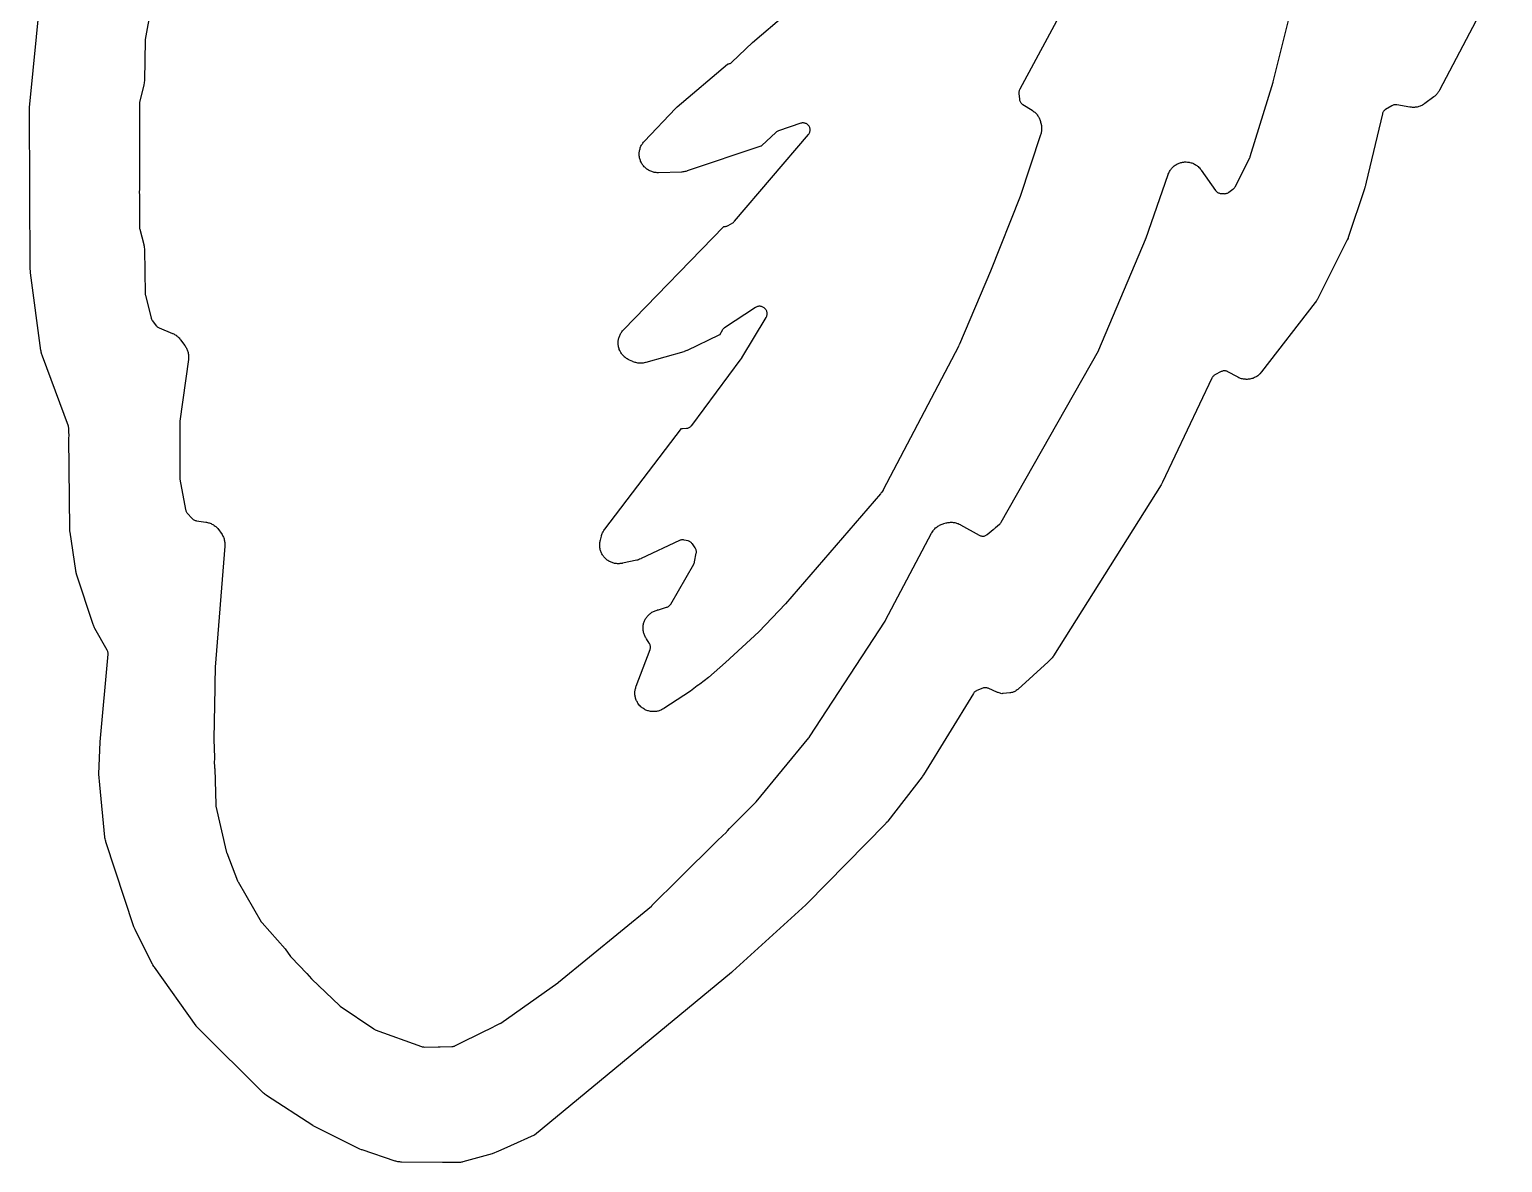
# Model space of a CAD drawing. Header units: millimetres. Extents: x 0 to 194, y 0 to 298.
# Drawn here: x 5.9 to 68.2, y 1.5 to 49.4 of the extents above; entities that cross this region are included whole.
import ezdxf

# ---------------------------------------------------------------- set-up
doc = ezdxf.new("R2010")
doc.units = ezdxf.units.MM
doc.layers.add('CUT', color=7, linetype='CONTINUOUS')

msp = doc.modelspace()

# ---------------------------------------------------------------- linework, layer by layer
at = {"layer": 'CUT'}
for points in [[(51.546, 53.8639), (47.7756, 46.8624), (47.7628, 46.8354), (47.7527, 46.8073), (47.7455, 46.7784), (47.7411, 46.7488), (47.7398, 46.719), (47.7414, 46.6892), (47.7674, 46.4383), (47.7721, 46.4082), (47.7798, 46.3787), (47.7905, 46.3501), (47.804, 46.3228), (47.8202, 46.297), (47.839, 46.2729), (47.8601, 46.2509), (47.8833, 46.2312), (47.9084, 46.2139), (48.2957, 45.9753), (48.3141, 45.9633), (48.3503, 45.9385), (48.3852, 45.9119), (48.4104, 45.8908), (48.4426, 45.8609), (48.4656, 45.8374), (48.4948, 45.8046), (48.5154, 45.7789), (48.5412, 45.7434), (48.5592, 45.7159), (48.5814, 45.678), (48.5966, 45.6489), (48.6151, 45.609), (48.6274, 45.5785), (48.6418, 45.537), (48.6542, 45.4949), (48.6599, 45.4737), (48.6795, 45.3926), (48.684, 45.3722), (48.6919, 45.3313), (48.6979, 45.29), (48.701, 45.2588), (48.7032, 45.2172), (48.7033, 45.1859), (48.7016, 45.1442), (48.6989, 45.113), (48.6934, 45.0717), (48.6878, 45.0409), (48.6784, 45.0002), (48.6671, 44.96), (48.661, 44.9401), (47.7957, 42.3226), (46.5457, 39.1626), (45.2217, 36.0712), (45.2145, 36.0553), (45.2025, 36.03), (45.1785, 35.9822), (42.0041, 29.9198), (41.9915, 29.8973), (41.9651, 29.8532), (41.9362, 29.8106), (41.9049, 29.7698), (41.8886, 29.7498), (37.8683, 25.0852), (36.7391, 23.9128), (35.3201, 22.6066), (34.6067, 21.973), (34.2405, 21.6957), (34.2034, 21.6676), (34.1336, 21.6147), (33.8472, 21.3978), (32.7191, 20.6626), (32.7006, 20.6512), (32.6632, 20.6293), (32.6247, 20.6092), (32.5952, 20.5956), (32.555, 20.5793), (32.5243, 20.5686), (32.4827, 20.5562), (32.4511, 20.5485), (32.4085, 20.5402), (32.3763, 20.5356), (32.3331, 20.5315), (32.3006, 20.5299), (32.2572, 20.53), (32.2248, 20.5316), (32.1816, 20.5359), (32.1494, 20.5406), (32.1068, 20.549), (32.0753, 20.5568), (32.0337, 20.5692), (32.003, 20.58), (31.9629, 20.5964), (31.9334, 20.6102), (31.895, 20.6303), (31.8669, 20.6468), (31.8307, 20.6706), (31.8044, 20.6897), (31.7705, 20.7169), (31.7462, 20.7385), (31.7151, 20.7688), (31.693, 20.7926), (31.665, 20.8258), (31.6453, 20.8516), (31.6206, 20.8873), (31.6034, 20.9149), (31.5823, 20.9528), (31.5679, 20.982), (31.5505, 21.0218), (31.539, 21.0521), (31.5255, 21.0934), (31.517, 21.1248), (31.5076, 21.1671), (31.502, 21.1992), (31.4968, 21.2423), (31.4944, 21.2747), (31.4933, 21.3181), (31.494, 21.3506), (31.4971, 21.3939), (31.501, 21.4261), (31.5082, 21.4689), (31.5151, 21.5007), (31.5265, 21.5426), (31.5398, 21.5839), (31.547, 21.6044), (32.1331, 23.1593), (32.1419, 23.1864), (32.148, 23.2141), (32.1515, 23.2424), (32.1523, 23.2709), (32.1504, 23.2993), (32.1458, 23.3273), (32.1386, 23.3549), (32.1288, 23.3816), (32.1165, 23.4073), (32.1019, 23.4317), (31.9781, 23.6171), (31.9665, 23.6353), (31.9443, 23.6723), (31.9239, 23.7103), (31.91, 23.7395), (31.8933, 23.7793), (31.8823, 23.8097), (31.8695, 23.8509), (31.8614, 23.8822), (31.8526, 23.9244), (31.8476, 23.9564), (31.8429, 23.9993), (31.8409, 24.0315), (31.8403, 24.0747), (31.8415, 24.107), (31.8451, 24.15), (31.8493, 24.1821), (31.857, 24.2245), (31.8642, 24.256), (31.8759, 24.2976), (31.8862, 24.3282), (31.9018, 24.3684), (31.915, 24.398), (31.9344, 24.4365), (31.9503, 24.4647), (31.9733, 24.5012), (31.9919, 24.5277), (32.0183, 24.5618), (32.0393, 24.5864), (32.0689, 24.6178), (32.0921, 24.6403), (32.1246, 24.6687), (32.1498, 24.6889), (32.1849, 24.7141), (32.212, 24.7317), (32.2492, 24.7535), (32.2779, 24.7684), (32.3171, 24.7865), (32.3471, 24.7986), (32.3878, 24.8128), (32.4292, 24.8251), (32.45, 24.8308), (32.4841, 24.8391), (32.4984, 24.843), (32.8353, 24.9434), (32.8621, 24.9528), (32.8879, 24.9647), (32.9125, 24.979), (32.9356, 24.9955), (32.9571, 25.0142), (32.9766, 25.0348), (32.9942, 25.0572), (33.0095, 25.0812), (33.9856, 26.7757), (34.0007, 26.8056), (34.0123, 26.837), (34.0204, 26.8695), (34.0894, 27.2334), (34.0935, 27.2627), (34.0947, 27.2923), (34.0929, 27.3218), (34.0883, 27.3511), (34.0808, 27.3797), (34.0705, 27.4074), (34.0575, 27.434), (34.0419, 27.4592), (33.9257, 27.6284), (33.9088, 27.6507), (33.8899, 27.6713), (33.8691, 27.6901), (33.8467, 27.7069), (33.8228, 27.7215), (33.7976, 27.7338), (33.7714, 27.7437), (33.7444, 27.7511), (33.5761, 27.7891), (33.5481, 27.794), (33.5198, 27.7963), (33.4914, 27.7959), (33.4632, 27.7928), (33.4354, 27.787), (33.4082, 27.7786), (33.382, 27.7677), (31.7645, 27.0041), (31.7411, 26.9939), (31.6938, 26.9748), (31.6455, 26.9583), (31.5963, 26.9447), (31.5715, 26.9386), (30.9695, 26.8077), (30.9479, 26.8036), (30.9047, 26.7963), (30.8611, 26.7913), (30.8283, 26.789), (30.7844, 26.7882), (30.7516, 26.7892), (30.7079, 26.7926), (30.6753, 26.7968), (30.6321, 26.8045), (30.6, 26.8118), (30.5578, 26.8237), (30.5266, 26.8341), (30.4858, 26.85), (30.4557, 26.8634), (30.4166, 26.8832), (30.3881, 26.8995), (30.351, 26.923), (30.3242, 26.942), (30.2896, 26.969), (30.2648, 26.9905), (30.233, 27.0207), (30.2104, 27.0446), (30.1817, 27.0778), (30.1615, 27.1037), (30.1362, 27.1395), (30.1186, 27.1673), (30.0969, 27.2054), (30.0821, 27.2347), (30.0642, 27.2748), (30.0523, 27.3054), (30.0385, 27.347), (30.0296, 27.3787), (30.0198, 27.4215), (30.0141, 27.4538), (30.0086, 27.4973), (30.006, 27.5301), (30.0047, 27.5739), (30.0054, 27.6068), (30.0084, 27.6506), (30.0122, 27.6832), (30.0195, 27.7265), (30.0288, 27.7693), (30.034, 27.7906), (30.0794, 27.9587), (30.0855, 27.9795), (30.0989, 28.0209), (30.1142, 28.0616), (30.1271, 28.0915), (30.1463, 28.1305), (30.1621, 28.159), (30.185, 28.196), (30.2096, 28.2319), (30.2223, 28.2495), (33.464, 32.5112), (33.4841, 32.5093), (33.5141, 32.5094), (33.6725, 32.5179), (33.7016, 32.5208), (33.7303, 32.5267), (33.7583, 32.5352), (33.7853, 32.5465), (33.8111, 32.5603), (33.8355, 32.5766), (33.8581, 32.5952), (33.8788, 32.6159), (33.8974, 32.6386), (35.9942, 35.4616), (36.0027, 35.4737), (36.0139, 35.4905), (36.0218, 35.5029), (37.0469, 37.2106), (37.061, 37.2368), (37.0723, 37.2643), (37.0809, 37.2928), (37.0866, 37.322), (37.0894, 37.3516), (37.0893, 37.3814), (37.0862, 37.4109), (37.0802, 37.4401), (37.0713, 37.4685), (37.0597, 37.4958), (37.0454, 37.5219), (37.0286, 37.5465), (37.0095, 37.5693), (36.9882, 37.59), (36.9649, 37.6086), (36.9399, 37.6247), (36.9093, 37.6424), (36.8825, 37.6562), (36.8544, 37.6672), (36.8254, 37.6753), (36.7957, 37.6805), (36.7656, 37.6827), (36.7355, 37.6818), (36.7056, 37.6779), (36.6762, 37.6711), (36.6477, 37.6613), (36.6203, 37.6487), (36.5943, 37.6334), (35.2873, 36.7745), (35.2654, 36.7587), (35.245, 36.7409), (35.2263, 36.7214), (35.2095, 36.7003), (35.1946, 36.6778), (35.0674, 36.4651), (35.0666, 36.4648), (35.0409, 36.4539), (33.7016, 35.8136), (33.6843, 35.8058), (33.6494, 35.7909), (33.6139, 35.7774), (33.5778, 35.7655), (33.5596, 35.7599), (31.9566, 35.3041), (31.9349, 35.2985), (31.8913, 35.2884), (31.8472, 35.2805), (31.8139, 35.2762), (31.7693, 35.2728), (31.7357, 35.2718), (31.6909, 35.2728), (31.6575, 35.2752), (31.613, 35.2806), (31.5799, 35.2863), (31.5362, 35.2962), (31.5039, 35.3051), (31.4614, 35.3193), (31.4196, 35.3355), (31.3989, 35.3441), (31.2611, 35.4057), (31.2416, 35.415), (31.2031, 35.4345), (31.1655, 35.4558), (31.1381, 35.4731), (31.1028, 35.4979), (31.0772, 35.5178), (31.0444, 35.5459), (31.0209, 35.5681), (30.9909, 35.5992), (30.9696, 35.6236), (30.9428, 35.6574), (30.924, 35.6837), (30.9005, 35.72), (30.8842, 35.748), (30.8644, 35.7863), (30.8509, 35.8157), (30.8347, 35.8558), (30.8241, 35.8864), (30.8119, 35.9278), (30.8043, 35.9593), (30.7961, 36.0017), (30.7916, 36.0337), (30.7875, 36.0767), (30.786, 36.1091), (30.7861, 36.1523), (30.7877, 36.1846), (30.792, 36.2276), (30.7967, 36.2596), (30.805, 36.302), (30.8128, 36.3334), (30.8251, 36.3748), (30.8359, 36.4053), (30.8521, 36.4453), (30.8657, 36.4747), (30.8858, 36.513), (30.9021, 36.5409), (30.9258, 36.5771), (30.9447, 36.6033), (30.9717, 36.637), (31.0002, 36.6694), (31.0149, 36.6853), (35.2563, 41.0558), (35.273, 41.0543), (35.3019, 41.0546), (35.3307, 41.0577), (35.359, 41.0635), (35.3867, 41.0721), (35.4134, 41.0832), (35.4389, 41.0969), (35.633, 41.2135), (35.6597, 41.2316), (35.6844, 41.2525), (35.7067, 41.2759), (38.837, 44.9437), (38.8547, 44.9666), (38.8701, 44.9911), (38.8831, 45.0169), (38.8935, 45.0439), (38.9013, 45.0717), (38.9064, 45.1002), (38.9087, 45.129), (38.9082, 45.158), (38.9049, 45.1867), (38.8989, 45.215), (38.8902, 45.2425), (38.8789, 45.2692), (38.8651, 45.2945), (38.8488, 45.3185), (38.8304, 45.3408), (38.8099, 45.3612), (38.7875, 45.3795), (38.7635, 45.3956), (38.738, 45.4093), (38.7114, 45.4204), (38.6837, 45.429), (38.6554, 45.4349), (38.6267, 45.438), (38.5977, 45.4383), (38.5689, 45.4358), (38.5405, 45.4306), (38.5127, 45.4227), (37.5645, 45.1018), (37.5348, 45.09), (37.5066, 45.075), (37.4801, 45.0572), (37.4556, 45.0366), (36.8623, 44.4812), (36.8408, 44.4589), (36.8375, 44.4547), (36.8219, 44.4504), (33.7088, 43.4047), (33.6876, 43.3981), (33.645, 43.3861), (33.6019, 43.3762), (33.5693, 43.3704), (33.5254, 43.3648), (33.4813, 43.3613), (33.4592, 43.3601), (32.4972, 43.3324), (32.4751, 43.3323), (32.4309, 43.3332), (32.3868, 43.3362), (32.3539, 43.3402), (32.3103, 43.3475), (32.278, 43.3547), (32.2353, 43.3663), (32.2038, 43.3766), (32.1625, 43.3923), (32.1322, 43.4056), (32.0926, 43.4254), (32.0637, 43.4416), (32.0263, 43.4651), (31.9991, 43.4841), (31.9642, 43.5112), (31.939, 43.5327), (31.9069, 43.5631), (31.884, 43.587), (31.855, 43.6204), (31.8346, 43.6465), (31.809, 43.6825), (31.7912, 43.7105), (31.7693, 43.7489), (31.7543, 43.7784), (31.7363, 43.8188), (31.7243, 43.8497), (31.7103, 43.8916), (31.7014, 43.9235), (31.6916, 43.9667), (31.6859, 43.9993), (31.6804, 44.0431), (31.6779, 44.0762), (31.6767, 44.1204), (31.6774, 44.1535), (31.6806, 44.1976), (31.6846, 44.2305), (31.6921, 44.274), (31.6993, 44.3064), (31.711, 44.349), (31.7213, 44.3805), (31.7372, 44.4218), (31.7506, 44.4521), (31.7704, 44.4916), (31.7867, 44.5204), (31.8103, 44.5578), (31.8293, 44.5849), (31.8565, 44.6198), (31.8853, 44.6533), (31.9001, 44.6697), (33.2076, 46.0457), (33.2243, 46.0624), (33.2673, 46.103), (33.2849, 46.1189), (35.4087, 47.9288), (35.4366, 47.9316), (35.4661, 47.9377), (35.4949, 47.9467), (35.5226, 47.9586), (35.5489, 47.9731), (35.5737, 47.9903), (35.5966, 48.0098), (36.4724, 48.8353), (37.8957, 50.0481)], [(11.2524, 51.6123), (10.7762, 48.9696), (10.7729, 48.9459), (10.7715, 48.9221), (10.7393, 47.2423), (10.7392, 47.2407), (10.7391, 47.2392), (10.7391, 47.2379), (10.7388, 47.233), (10.7381, 47.2173), (10.7345, 47.1682), (10.7281, 47.1193), (10.7192, 47.0708), (10.714, 47.0467), (10.5344, 46.3077), (10.528, 46.2724), (10.5259, 46.2366), (10.5289, 42.6321), (10.523, 42.5018), (10.5233, 42.4692), (10.5271, 42.4368), (10.5291, 42.4281), (10.5303, 41.0259), (10.5314, 41.0003), (10.5347, 40.9749), (10.5401, 40.9499), (10.7113, 40.2985), (10.7173, 40.2722), (10.7279, 40.2192), (10.7353, 40.1657), (10.7394, 40.1119), (10.7407, 40.0849), (10.7716, 38.2199), (10.7742, 38.185), (10.7809, 38.1507), (11.031, 37.1709), (11.0403, 37.141), (11.0527, 37.1122), (11.068, 37.0849), (11.0861, 37.0593), (11.2441, 36.859), (11.2642, 36.836), (11.2865, 36.8152), (11.3108, 36.7967), (11.3369, 36.7809), (11.3645, 36.7677), (11.9254, 36.5344), (11.944, 36.5262), (11.9808, 36.5089), (12.0167, 36.49), (12.0429, 36.4746), (12.077, 36.4525), (12.1018, 36.4349), (12.1338, 36.4098), (12.1568, 36.39), (12.1864, 36.3621), (12.2076, 36.3403), (12.2345, 36.3099), (12.26, 36.2783), (12.2725, 36.2622), (12.4484, 36.0234), (12.4609, 36.0056), (12.4849, 35.9694), (12.5072, 35.9321), (12.5225, 35.9034), (12.541, 35.8642), (12.5535, 35.8341), (12.5682, 35.7932), (12.5777, 35.7621), (12.5884, 35.72), (12.5949, 35.6882), (12.6015, 35.6452), (12.6048, 35.6129), (12.6073, 35.5695), (12.6075, 35.537), (12.6057, 35.4936), (12.6018, 35.4504), (12.5994, 35.4288), (12.2377, 32.8175), (12.2356, 32.7965), (12.2336, 32.7677), (12.2329, 32.7466), (12.24, 30.4171), (12.2413, 30.3905), (12.2449, 30.3641), (12.48, 29.0779), (12.4863, 29.0507), (12.4951, 29.0241), (12.5064, 28.9985), (12.52, 28.974), (12.5358, 28.9509), (12.5537, 28.9294), (12.7631, 28.7004), (12.7839, 28.6798), (12.8067, 28.6613), (12.8311, 28.645), (12.857, 28.6313), (12.8842, 28.6201), (12.9123, 28.6117), (12.9411, 28.606), (13.3444, 28.5471), (13.3665, 28.5433), (13.4104, 28.5346), (13.4538, 28.5238), (13.4859, 28.5141), (13.528, 28.499), (13.559, 28.4861), (13.5994, 28.4669), (13.629, 28.451), (13.6673, 28.4279), (13.6951, 28.4091), (13.7309, 28.3823), (13.7567, 28.3609), (13.7897, 28.3306), (13.8132, 28.3068), (13.8431, 28.2734), (13.8712, 28.2386), (13.8848, 28.2208), (13.988, 28.0791), (14.001, 28.0603), (14.0259, 28.0222), (14.0489, 27.9828), (14.0645, 27.9525), (14.0834, 27.911), (14.0959, 27.8792), (14.1105, 27.8361), (14.1198, 27.8032), (14.1299, 27.7588), (14.1358, 27.7251), (14.1414, 27.6799), (14.1438, 27.6459), (14.1448, 27.6003), (14.1435, 27.5548), (14.1422, 27.532), (13.7318, 22.4078), (13.7312, 22.3985), (13.7306, 22.3858), (13.7302, 22.3766), (13.7183, 21.7211), (13.7164, 21.6946), (13.7156, 21.6748), (13.7149, 21.5347), (13.6755, 19.3774), (13.6754, 19.3701), (13.6755, 19.36), (13.6756, 19.3526), (13.6992, 18.5882), (13.6979, 18.3418), (13.6986, 18.319), (13.7011, 18.2964), (13.7094, 18.2398), (13.7098, 18.1652), (13.7109, 18.1417), (13.7136, 18.1199), (13.7608, 16.5864), (13.7631, 16.5574), (13.7682, 16.5287), (14.2042, 14.6231), (14.2098, 14.6024), (14.2183, 14.5743), (14.2253, 14.554), (14.6817, 13.3702), (14.6911, 13.3484), (14.7022, 13.3274), (15.6813, 11.6419), (15.6974, 11.617), (15.7159, 11.5938), (16.6898, 10.4924), (16.915, 10.1746), (16.929, 10.1564), (16.9443, 10.1393), (17.6063, 9.4559), (17.8113, 9.224), (17.8202, 9.2144), (17.8327, 9.2014), (17.842, 9.1922), (18.0867, 8.96), (18.0991, 8.9471), (18.119, 8.9284), (18.1244, 8.9242), (18.9891, 8.1033), (19.0071, 8.0875), (19.0263, 8.0732), (20.4418, 7.1056), (20.463, 7.0923), (20.4853, 7.0809), (20.5085, 7.0714), (22.4679, 6.3585), (22.494, 6.3503), (22.5208, 6.3445), (22.548, 6.3412), (22.5753, 6.3404), (23.1645, 6.3501), (23.1792, 6.3481), (23.2109, 6.3473), (23.2425, 6.3499), (23.251, 6.3515), (23.7519, 6.3597), (23.7785, 6.3613), (23.8047, 6.3652), (23.8306, 6.3715), (23.8558, 6.38), (23.8801, 6.3907), (25.2153, 7.0515), (25.2187, 7.0527), (25.2524, 7.0673), (25.2821, 7.0846), (25.7785, 7.3303), (25.7989, 7.3413), (25.8183, 7.354), (28.2365, 9.0599), (28.2453, 9.0664), (28.2573, 9.0755), (28.2658, 9.0823), (32.1927, 12.3061), (32.2035, 12.3155), (32.2181, 12.3287), (32.2285, 12.3386), (33.3328, 13.4376), (35.0014, 15.0965), (35.3674, 15.4362), (35.3829, 15.4517), (35.4034, 15.4737), (35.4178, 15.4903), (35.498, 15.5903), (35.9632, 16.0528), (35.9728, 16.0628), (35.9856, 16.0768), (35.9918, 16.0839), (36.5896, 16.6788), (36.5998, 16.6895), (36.6135, 16.7045), (36.6231, 16.7156), (38.8531, 19.4209), (38.8633, 19.4341), (38.8769, 19.4525), (38.8864, 19.4662), (42.0763, 24.3542), (42.0835, 24.3659), (42.0931, 24.3822), (42.0998, 24.3943), (44.048, 28.0793), (44.0594, 28.0996), (44.0832, 28.1395), (44.109, 28.1781), (44.1298, 28.206), (44.1595, 28.2418), (44.1831, 28.2674), (44.2163, 28.2999), (44.2424, 28.3229), (44.2788, 28.3518), (44.3072, 28.372), (44.3464, 28.397), (44.3766, 28.4142), (44.4182, 28.435), (44.4501, 28.449), (44.4936, 28.4654), (44.5378, 28.4795), (44.5601, 28.486), (44.6668, 28.5141), (44.6879, 28.5191), (44.7302, 28.5282), (44.773, 28.5351), (44.8052, 28.5388), (44.8485, 28.5416), (44.8809, 28.5421), (44.9242, 28.5408), (44.9566, 28.5382), (44.9996, 28.5327), (45.0316, 28.527), (45.0738, 28.5174), (45.1051, 28.5087), (45.1462, 28.495), (45.1765, 28.4833), (45.2161, 28.4658), (45.2548, 28.4464), (45.274, 28.4362), (46.0595, 27.9936), (46.0866, 27.9801), (46.1149, 27.9694), (46.1441, 27.9616), (46.174, 27.9568), (46.2042, 27.955), (46.2345, 27.9563), (46.2644, 27.9606), (46.2938, 27.9679), (46.3223, 27.9781), (46.3496, 27.9912), (46.3754, 28.0069), (46.3996, 28.0252), (46.645, 28.2311), (46.648, 28.2324), (46.6738, 28.247), (46.698, 28.264), (46.7204, 28.2834), (46.7408, 28.3049), (46.7557, 28.324), (46.9221, 28.4636), (46.9418, 28.4817), (46.9598, 28.5014), (46.976, 28.5227), (46.9902, 28.5454), (51.1019, 35.7907), (51.1101, 35.8063), (51.1208, 35.8279), (51.1281, 35.8439), (53.0953, 40.5112), (53.0988, 40.52), (53.1035, 40.5321), (53.1068, 40.5409), (54.0531, 43.2506), (54.061, 43.2715), (54.0778, 43.313), (54.0967, 43.3536), (54.1124, 43.3833), (54.1352, 43.4218), (54.1537, 43.4498), (54.1803, 43.4858), (54.2015, 43.5118), (54.2315, 43.545), (54.2552, 43.5688), (54.2884, 43.5989), (54.3143, 43.6202), (54.3503, 43.6468), (54.3782, 43.6654), (54.4167, 43.6884), (54.4463, 43.7041), (54.4868, 43.7231), (54.5179, 43.7358), (54.5601, 43.7507), (54.5923, 43.7602), (54.6358, 43.7708), (54.6688, 43.7771), (54.7131, 43.7834), (54.7465, 43.7864), (54.7913, 43.7881), (54.8248, 43.7878), (54.8695, 43.7851), (54.9029, 43.7815), (54.9471, 43.7744), (54.9799, 43.7674), (55.0232, 43.7559), (55.0551, 43.7457), (55.0971, 43.73), (55.1279, 43.7167), (55.168, 43.6969), (55.1974, 43.6806), (55.2354, 43.6569), (55.2629, 43.6378), (55.2984, 43.6104), (55.3239, 43.5886), (55.3564, 43.5579), (55.3796, 43.5336), (55.409, 43.4998), (55.4366, 43.4646), (55.45, 43.4466), (56.0607, 42.5817), (56.0788, 42.5586), (56.0991, 42.5373), (56.1215, 42.5181), (56.1455, 42.5012), (56.1712, 42.4867), (56.1981, 42.4748), (56.226, 42.4656), (56.2547, 42.4592), (56.2839, 42.4556), (56.4241, 42.4454), (56.4542, 42.4447), (56.4841, 42.447), (56.5137, 42.4523), (56.5426, 42.4606), (56.5705, 42.4717), (56.5972, 42.4855), (56.6224, 42.502), (56.7989, 42.6304), (56.8211, 42.6482), (56.8416, 42.6681), (56.8601, 42.6899), (56.8764, 42.7133), (56.8904, 42.7381), (57.5092, 43.9674), (57.5195, 43.9903), (57.5279, 44.014), (58.4958, 47.1573), (58.4981, 47.165), (58.501, 47.1757), (58.5031, 47.1835), (59.9711, 53.0555)], [(68.2039, 51.899), (65.5319, 46.819), (65.5221, 46.8014), (65.5018, 46.7667), (65.48, 46.7329), (65.4625, 46.7083), (65.4377, 46.6766), (65.4181, 46.6537), (65.3906, 46.6244), (65.3691, 46.6033), (65.3391, 46.5765), (65.3079, 46.5511), (65.292, 46.5387), (64.9114, 46.2558), (64.8927, 46.2426), (64.8547, 46.2172), (64.8154, 46.1938), (64.7851, 46.1778), (64.7436, 46.1584), (64.7118, 46.1456), (64.6686, 46.1306), (64.6357, 46.121), (64.5911, 46.1105), (64.5574, 46.1043), (64.512, 46.0983), (64.4779, 46.0956), (64.4321, 46.0943), (64.3979, 46.095), (64.3522, 46.0984), (64.3068, 46.104), (64.2842, 46.1074), (63.7255, 46.2061), (63.6948, 46.2099), (63.6639, 46.2105), (63.633, 46.2079), (63.6026, 46.2022), (63.5729, 46.1933), (63.5444, 46.1815), (63.5171, 46.1668), (63.2541, 46.0063), (63.2295, 45.9896), (63.2067, 45.9705), (63.1859, 45.9493), (63.1673, 45.9261), (63.1511, 45.9012), (63.1374, 45.8748), (63.1264, 45.8472), (63.1182, 45.8186), (62.4403, 42.9258), (62.4053, 42.8022), (62.3915, 42.7533), (62.3819, 42.7195), (62.3637, 42.6551), (61.6784, 40.5975), (61.667, 40.5669), (61.6356, 40.4916), (61.622, 40.4619), (60.3731, 37.9833), (60.3629, 37.9642), (60.3416, 37.9266), (60.3186, 37.89), (60.2938, 37.8546), (60.281, 37.8372), (58.0074, 34.9016), (58.0064, 34.9004), (57.9327, 34.8171), (57.9321, 34.8165), (57.9074, 34.7931), (57.8729, 34.7634), (57.846, 34.7426), (57.8087, 34.7166), (57.7798, 34.6985), (57.74, 34.6764), (57.7095, 34.6614), (57.6677, 34.6435), (57.6358, 34.6316), (57.5924, 34.6179), (57.5594, 34.6093), (57.5149, 34.6001), (57.4812, 34.5949), (57.436, 34.5903), (57.402, 34.5885), (57.3565, 34.5884), (57.3225, 34.5901), (57.2772, 34.5946), (57.2436, 34.5997), (57.199, 34.6087), (57.166, 34.6172), (57.1226, 34.6307), (57.0906, 34.6424), (57.0488, 34.6602), (57.0079, 34.6801), (56.9877, 34.6906), (56.5876, 34.9111), (56.5612, 34.9241), (56.5336, 34.9344), (56.5051, 34.9419), (56.4761, 34.9466), (56.4467, 34.9484), (56.4172, 34.9473), (56.3881, 34.9434), (56.3594, 34.9366), (56.3316, 34.927), (56.3048, 34.9148), (56.0371, 34.776), (56.013, 34.7621), (55.9903, 34.746), (55.9692, 34.7278), (55.9498, 34.7078), (55.9324, 34.686), (55.9171, 34.6627), (55.904, 34.6381), (53.8183, 30.2363), (53.8061, 30.2125), (53.774, 30.154), (53.7605, 30.131), (49.2107, 22.8937), (49.1995, 22.8767), (49.1763, 22.8433), (49.1516, 22.8109), (49.132, 22.7875), (49.1266, 22.7817), (48.9785, 22.6398), (47.7097, 21.4859), (47.6939, 21.4722), (47.6616, 21.4454), (47.6281, 21.4202), (47.6021, 21.4025), (47.5663, 21.3805), (47.5388, 21.3653), (47.5331, 21.3625), (47.4973, 21.3515), (47.467, 21.3437), (47.4261, 21.3351), (47.3848, 21.3285), (47.3641, 21.3256), (47.0695, 21.2922), (47.0478, 21.2903), (47.0164, 21.2883), (46.9768, 21.2968), (46.9445, 21.3055), (46.902, 21.3192), (46.8603, 21.335), (46.8397, 21.3434), (46.4395, 21.5178), (46.4119, 21.5282), (46.3834, 21.5359), (46.3543, 21.5408), (46.3248, 21.5427), (46.2953, 21.5418), (46.266, 21.5379), (46.2373, 21.5312), (46.2093, 21.5217), (45.9652, 21.4252), (45.9401, 21.4139), (45.9162, 21.4004), (45.8935, 21.3847), (45.8724, 21.367), (45.8531, 21.3475), (45.8356, 21.3262), (45.8201, 21.3035), (43.7015, 17.8611), (43.6887, 17.8415), (43.6555, 17.7933), (43.6417, 17.7743), (42.1927, 15.8912), (42.1755, 15.8702), (42.131, 15.8191), (42.1126, 15.7992), (38.7673, 12.393), (38.7583, 12.3841), (38.7355, 12.3621), (38.7263, 12.3535), (35.6226, 9.5299), (35.6145, 9.5227), (35.594, 9.505), (35.5858, 9.498), (27.239, 2.6086), (27.2321, 2.6032), (26.2234, 2.154), (25.8158, 1.9725), (25.7212, 1.9304), (25.4607, 1.8144), (24.2114, 1.4751), (24.1913, 1.4702), (24.1508, 1.4612), (24.11, 1.454), (24.1006, 1.4528), (23.7497, 1.4525), (23.7424, 1.4525), (23.7212, 1.4524), (23.3508, 1.4521), (21.6169, 1.4715), (21.5936, 1.4724), (21.5471, 1.4753), (21.5008, 1.4806), (21.4663, 1.4864), (21.4208, 1.4965), (21.3759, 1.509), (21.3536, 1.5158), (19.9547, 1.9827), (19.9255, 1.9936), (19.8535, 2.0233), (19.8251, 2.0362), (17.9626, 2.9607), (17.9394, 2.9731), (17.8821, 3.0058), (17.8596, 3.0196), (15.9102, 4.2915), (15.8915, 4.3044), (15.8547, 4.3311), (15.8194, 4.3596), (15.7856, 4.3899), (15.769, 4.4055), (13.0246, 7.1209), (13.011, 7.1349), (12.9845, 7.1635), (12.9593, 7.1933), (12.9354, 7.2241), (12.9237, 7.2397), (11.1616, 9.7222), (11.1436, 9.7497), (11.1011, 9.8199), (11.0851, 9.8486), (10.3501, 11.2913), (10.3426, 11.3068), (10.3281, 11.338), (10.3149, 11.3698), (10.3029, 11.4021), (10.2972, 11.4184), (9.1097, 15.0256), (9.1026, 15.0493), (9.0897, 15.097), (9.0795, 15.1453), (9.072, 15.1941), (9.0689, 15.2187), (8.8511, 17.4284), (8.818, 17.8804), (8.8725, 19.2531), (9.2023, 22.9554), (9.2034, 22.9854), (9.2016, 23.0154), (9.1968, 23.0451), (9.189, 23.0741), (9.1783, 23.1022), (9.1649, 23.1291), (8.6449, 24.0532), (8.6347, 24.0724), (8.6152, 24.1114), (8.5976, 24.1512), (8.582, 24.1918), (8.5747, 24.2124), (7.871, 26.3439), (7.8653, 26.3625), (7.8548, 26.3998), (7.8458, 26.4376), (7.8385, 26.4757), (7.8353, 26.4949), (7.595, 28.1275), (7.5915, 28.1578), (7.5856, 28.2339), (7.5842, 28.2644), (7.5442, 32.1152), (7.552, 32.2012), (7.5532, 32.2325), (7.5511, 32.2638), (7.5457, 32.2948), (7.5422, 32.3072), (7.5402, 32.5034), (7.5379, 32.5375), (7.5317, 32.5711), (7.5218, 32.6038), (6.4331, 35.5655), (6.3909, 35.6892), (6.3897, 35.6932), (6.3779, 35.7408), (6.3687, 35.789), (6.3648, 35.8132), (5.9221, 39.0984), (5.9191, 39.1272), (5.9141, 39.1993), (5.913, 39.2282), (5.8767, 45.99), (5.8772, 46.013), (5.8798, 46.0704), (5.8814, 46.0933), (6.3254, 50.6671)]]:
    msp.add_lwpolyline(points, dxfattribs=at)

doc.saveas('drawing.dxf')
